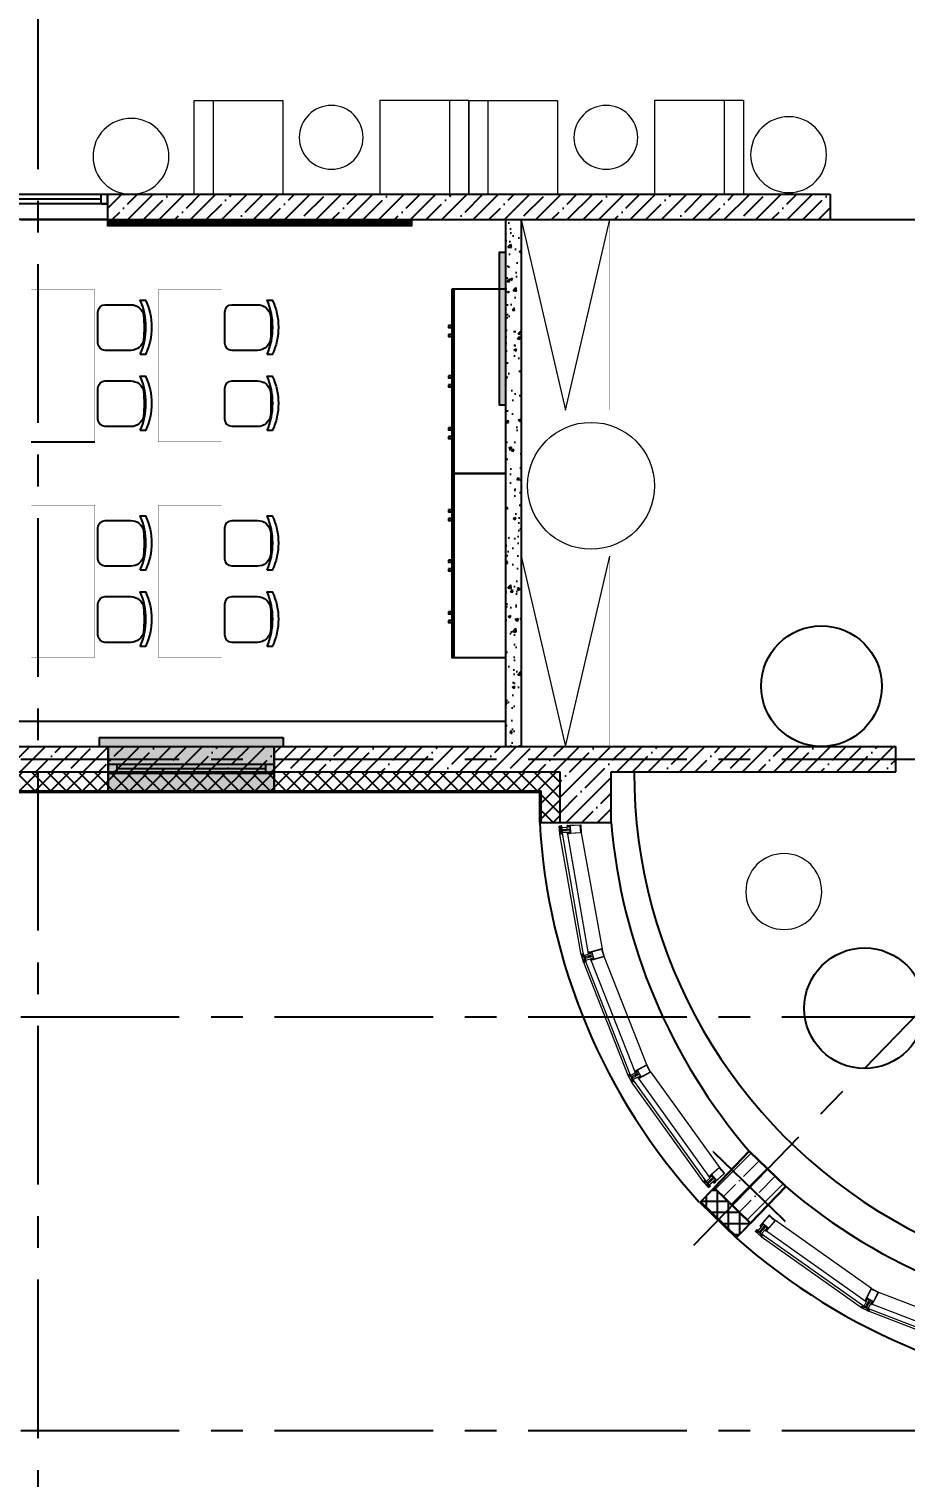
# Model space of a CAD drawing. Header units: millimetres. Extents: x -9318 to 9016603, y 0 to 838141.
# Drawn here: x 89333 to 96239, y 397497 to 408905 of the extents above; entities that cross this region are included whole.
import ezdxf
from ezdxf import colors
from ezdxf.entities.mleader import LeaderData, LeaderLine
from ezdxf.math import Vec2, Vec3

# ---------------------------------------------------------------- set-up
doc = ezdxf.new("R2010")
doc.units = ezdxf.units.MM
doc.linetypes.add('CENTER', pattern=[2, 1.25, -0.25, 0.25, -0.25])
for name, color, linetype, lineweight in [('АР_Перегородки витражные', 152, 'Continuous', 13), ('АР_Сущ Несущая стена', 202, 'Continuous', 30), ('АР_Штриховка монолит', 250, 'Continuous', 9), ('ТХ_мебель передв', 250, 'Continuous', 13)]:
    doc.layers.add(name, color=color, linetype=linetype, lineweight=lineweight)
doc.styles.add('ISOCPEUR', font='isocpeur.ttf', dxfattribs={"width": 0.7})
pattern_1 = [(335.76716334, (-69115.3163, 318510.941), (0.651582564, 1.447617495), []), (65.76716334, (-69115.3163, 318510.941), (-1.447617495, 0.651582564), [])]

# ---------------------------------------------------------------- blocks, each defined once
blk = doc.blocks.new('*U582')
h = blk.add_hatch(color=8)
h.dxf.hatch_style = 1
h.paths.add_polyline_path([(-1380, -210), (70, -210), (70, -140), (0, -140), (0, 220), (-1310, 220), (-1310, -140), (-1380, -140)])
at = {"color": 8, "lineweight": 30}
for p, q in [((-1310, -140), (-1310, 220)), ((0, -140), (0, 220))]:
    blk.add_line(p, q, dxfattribs=at)
at = {"color": 8}
for p, q in [((0, 220), (-1310, 220)), ((-1310, 70), (0, 70)), ((-1310, 0), (0, 0)), ((-1240, 0), (-1240, 70)), ((-1240, 35), (-70, 35)), ((-70, 0), (-70, 70)), ((-1380, -210), (-1380, -140)), ((-1380, -140), (-1310, -140)), ((-1380, -210), (70, -210)), ((0, -140), (70, -140)), ((70, -210), (70, -140))]:
    blk.add_line(p, q, dxfattribs=at)
blk = doc.blocks.new('*U1077')
at = {"color": 8, "linetype": 'ByBlock'}
for p, q in [((0, 0), (0, -74)), ((50, 0), (0, 0)), ((0, -74), (0, 0)), ((1000, 0), (0, 0)), ((50, -74), (0, -74)), ((0, -74), (1000, -74)), ((50, 0), (50, -74)), ((950, 0), (50, 0)), ((50, -37), (950, -37)), ((50, -74), (950, -74)), ((950, 0), (1000, 0)), ((950, 0), (950, -74)), ((950, -74), (1000, -74)), ((1000, 0), (1000, -74)), ((1000, -74), (1000, 0))]:
    blk.add_line(p, q, dxfattribs=at)
blk = doc.blocks.new('_DotSmall')
at = {"color": 8, "linetype": 'ByBlock', "const_width": 0.5}
blk.add_lwpolyline([(-0.0625, 0, 1), (0.0625, 0, 1)], format="xyb", close=True, dxfattribs=at)
blk = doc.blocks.new('стойка витр.')
h = blk.add_hatch()
h.set_pattern_fill('ANSI37', color=8, scale=0.5, angle=-69.2328)
h.set_pattern_definition(pattern_1)
edge = h.paths.add_edge_path()
edge.add_line((-23, 14), (-23, 15))
edge.add_arc((-23, 15), 0.427, 20.7605, 72.3)
edge.add_arc((-23, 16), 0.427, 110.764, 252.288, ccw=False)
edge.add_line((-23, 16), (-22, 16))
edge.add_arc((-22, 16), 0.183, 20.749, 110.7854, ccw=False)
edge.add_line((-22, 16), (-22, 16))
edge.add_arc((-22, 16), 0.183, 200.7666, 335.778)
edge.add_line((-22, 16), (-21, 18))
edge.add_arc((-22, 18), 0.637, 344.3928, 381.7249)
edge.add_line((-21, 18), (-23, 22))
edge.add_arc((-23, 22), 0.637, 19.8094, 57.1415)
edge.add_line((-23, 22), (-24, 23))
edge.add_arc((-24, 23), 0.183, 65.7564, 200.7677)
edge.add_line((-25, 23), (-24, 23))
edge.add_arc((-25, 23), 0.183, -69.251, 20.7854, ccw=False)
edge.add_line((-25, 23), (-26, 22))
edge.add_arc((-26, 23), 0.427, 149.2464, 290.7703, ccw=False)
edge.add_arc((-27, 23), 0.427, 329.2344, 380.7738)
edge.add_line((-26, 23), (-27, 24))
edge.add_arc((-27, 24), 0.183, 20.749, 110.7854)
edge.add_line((-27, 24), (-33, 22))
edge.add_arc((-33, 21), 0.306, 107.612, 200.6883)
edge.add_line((-34, 21), (-33, 21))
edge.add_arc((-33, 21), 0.304, 200.7453, 225.8124)
edge.add_line((-33, 21), (-32, 19))
edge.add_arc((-32, 19), 0.305, -108.8628, 45.7814, ccw=False)
edge.add_arc((-29, 28), 9.95, 231.9543, 250.0412, ccw=False)
edge.add_arc((-35, 20), 0.4, 42.3093, 119.225)
edge.add_arc((-35, 20), 0.602, 134.395, 228.6478)
edge.add_arc((-29, 28), 11, 232.0873, 240.8889)
edge.add_arc((-37, 13), 6.09, 40.7589, 60.6144, ccw=False)
edge.add_arc((-33, 17), 0.305, -34.8959, 41.6027, ccw=False)
edge.add_line((-32, 16), (-33, 16))
edge.add_arc((-33, 16), 0.305, 145.1101, 256.4243)
edge.add_line((-33, 15), (-32, 15))
edge.add_arc((-32, 15), 0.305, -34.8899, 76.4243, ccw=False)
edge.add_line((-32, 15), (-32, 14))
edge.add_arc((-32, 14), 0.305, 145.1101, 256.4243)
edge.add_line((-32, 13), (-31, 13))
edge.add_arc((-31, 13), 0.305, -24.2247, 76.4204, ccw=False)
edge.add_line((-31, 13), (-32, 11))
edge.add_arc((-31, 11), 0.305, 155.7711, 290.7403)
edge.add_line((-31, 11), (-23, 14))
edge.add_arc((-23, 14), 0.183, 290.749, 380.749)
edge = h.paths.add_edge_path(flags=16)
edge.add_line((-23, 21), (-22, 19))
edge.add_arc((-23, 18), 0.541, -69.2328, 20.7672, ccw=False)
edge.add_line((-23, 18), (-23, 18))
edge.add_arc((-24, 18), 0.541, 200.7672, 290.7672, ccw=False)
edge.add_line((-24, 18), (-25, 20))
edge.add_arc((-25, 20), 0.541, 110.7672, 200.7672, ccw=False)
edge.add_line((-25, 21), (-24, 21))
edge.add_arc((-24, 21), 0.541, 20.7672, 110.7672, ccw=False)
edge = h.paths.add_edge_path(flags=16)
edge.add_line((-27, 20), (-26, 17))
edge.add_arc((-26, 17), 0.541, -69.2328, 20.7672, ccw=False)
edge.add_line((-26, 16), (-28, 15))
edge.add_arc((-28, 16), 0.541, 200.7672, 290.7672, ccw=False)
edge.add_line((-29, 15), (-30, 19))
edge.add_arc((-30, 19), 0.541, 110.7672, 200.7672, ccw=False)
edge.add_line((-30, 20), (-28, 21))
edge.add_arc((-27, 20), 0.541, 20.7672, 110.7672, ccw=False)
h = blk.add_hatch()
h.set_pattern_fill('ANSI37', color=8, scale=0.5, angle=-69.2328)
h.set_pattern_definition([(335.76716334, (-69115.9168, 318510.7132), (0.651582564, 1.447617495), []), (65.76716334, (-69115.9168, 318510.7132), (-1.447617495, 0.651582564), [])])
edge = h.paths.add_edge_path()
edge.add_arc((-61, -46), 0.549, 155.7657, 200.7672)
edge.add_line((-62, -46), (-61, -44))
edge.add_arc((-61, -44), 0.183, 20.7672, 155.7657)
edge.add_line((-61, -44), (-61, -45))
edge.add_arc((-61, -45), 0.183, 200.7672, 290.7672)
edge.add_line((-61, -45), (-59, -44))
edge.add_arc((-60, -44), 0.427, -69.2328, 72.2936)
edge.add_arc((-59, -43), 0.427, 200.7672, 252.2936)
edge.add_line((-60, -43), (-63, -35))
edge.add_arc((-63, -34), 0.305, 110.7672, 200.7672)
edge.add_line((-63, -34), (-61, -33))
edge.add_arc((-60, -34), 0.304, 76.4029, 110.7672)
edge.add_line((-60, -33), (-60, -34))
edge.add_arc((-108, -56), 53, 16.7114, 24.8229)
edge.add_line((-57, -41), (-58, -41))
edge.add_arc((-58, -41), 0.305, 145.1109, 256.4234)
edge.add_line((-58, -42), (-57, -42))
edge.add_arc((-57, -42), 0.305, -34.8891, 76.4234)
edge.add_line((-57, -42), (-57, -43))
edge.add_arc((-57, -43), 0.305, 145.1109, 256.4234)
edge.add_line((-57, -44), (-56, -44))
edge.add_arc((-56, -44), 0.305, -34.8891, 76.4234)
edge.add_line((-56, -44), (-56, -45))
edge.add_arc((-56, -45), 0.305, 145.1109, 256.4234)
edge.add_line((-56, -46), (-55, -46))
edge.add_arc((-56, -46), 0.305, -34.8891, 76.4234)
edge.add_line((-55, -46), (-56, -47))
edge.add_arc((-56, -47), 0.305, 145.1109, 256.4234)
edge.add_line((-56, -47), (-55, -48))
edge.add_arc((-55, -48), 0.305, -34.8891, 76.4234)
edge.add_line((-55, -48), (-55, -49))
edge.add_arc((-55, -49), 0.305, 145.1109, 256.4234)
edge.add_line((-55, -49), (-54, -50))
edge.add_arc((-54, -50), 0.305, -34.8891, 76.4234)
edge.add_line((-54, -50), (-54, -51))
edge.add_arc((-54, -51), 0.305, 145.1109, 256.4234)
edge.add_line((-54, -51), (-53, -51))
edge.add_arc((-53, -52), 0.305, -43.6751, 76.4279)
edge.add_line((-53, -52), (-54, -53))
edge.add_arc((-54, -53), 0.305, 136.3286, 262.7471)
edge.add_arc((-55, -61), 7.99, 59.586, 82.7471)
edge.add_arc((-51, -54), 0.305, 253.291, 419.586)
edge.add_arc((-53, -61), 6.03, 73.291, 110.7672)
edge.add_line((-55, -55), (-55, -55))
edge.add_arc((-55, -55), 0.427, 200.7672, 290.7672)
edge.add_line((-55, -55), (-57, -51))
edge.add_arc((-56, -51), 0.427, 149.2366, 200.7672)
edge.add_arc((-57, -51), 0.427, -30.7634, 40.0143)
edge.add_arc((-57, -51), 0.427, 40.0005, 110.7672)
edge.add_line((-57, -50), (-58, -51))
edge.add_arc((-58, -51), 0.183, 110.7672, 200.7672)
edge.add_line((-58, -51), (-58, -51))
edge.add_arc((-59, -51), 0.183, 245.7686, 380.7672)
edge.add_line((-59, -51), (-60, -51))
edge.add_arc((-60, -50), 0.549, 200.7672, 245.7686)
edge.add_line((-60, -50), (-62, -46))
edge = h.paths.add_edge_path(flags=16)
edge.add_arc((-59, -49), 0.541, 200.7672, 290.7672)
edge.add_line((-61, -47), (-60, -49))
edge.add_arc((-60, -47), 0.541, 110.7672, 200.7672)
edge.add_line((-59, -46), (-60, -46))
edge.add_arc((-59, -46), 0.541, 20.7672, 110.7672)
edge.add_line((-58, -48), (-59, -46))
edge.add_arc((-58, -49), 0.541, -69.2328, 20.7672)
edge.add_line((-59, -50), (-58, -49))
h = blk.add_hatch()
h.set_pattern_fill('ANSI37', color=8, scale=0.5, angle=-69.2328)
h.set_pattern_definition(pattern_1)
edge = h.paths.add_edge_path()
edge.add_line((-8, -26), (-7, -27))
edge.add_arc((-8, -27), 0.427, -30.7656, 20.7738, ccw=False)
edge.add_arc((-7, -27), 0.427, 149.2464, 290.7703)
edge.add_line((-7, -28), (-6, -27))
edge.add_arc((-6, -27), 0.183, 290.749, 380.7854)
edge.add_line((-6, -27), (-6, -27))
edge.add_arc((-6, -27), 0.183, 65.7564, 200.7677, ccw=False)
edge.add_line((-5, -27), (-4, -27))
edge.add_arc((-4, -28), 0.637, 19.8094, 57.1415, ccw=False)
edge.add_line((-4, -28), (-2, -31))
edge.add_arc((-3, -32), 0.637, -15.6072, 21.7249, ccw=False)
edge.add_line((-2, -32), (-3, -33))
edge.add_arc((-3, -33), 0.183, 200.7666, 335.778, ccw=False)
edge.add_line((-3, -33), (-3, -33))
edge.add_arc((-3, -33), 0.183, 20.749, 110.7854)
edge.add_line((-3, -33), (-4, -34))
edge.add_arc((-4, -34), 0.427, 110.764, 252.288)
edge.add_arc((-5, -35), 0.427, 20.7605, 72.3, ccw=False)
edge.add_line((-4, -35), (-4, -36))
edge.add_arc((-4, -36), 0.183, -69.251, 20.7854, ccw=False)
edge.add_line((-4, -36), (-11, -38))
edge.add_arc((-11, -38), 0.306, 200.846, 293.9223, ccw=False)
edge.add_line((-11, -38), (-11, -38))
edge.add_arc((-11, -37), 0.304, 175.722, 200.789, ccw=False)
edge.add_line((-11, -37), (-11, -35))
edge.add_arc((-12, -35), 0.305, 355.7529, 510.3972)
edge.add_arc((-3, -40), 9.95, 151.4932, 169.58)
edge.add_arc((-13, -38), 0.4, 282.3093, 359.225, ccw=False)
edge.add_arc((-13, -38), 0.602, 172.8865, 267.1393, ccw=False)
edge.add_arc((-3, -40), 11, 160.6454, 169.447, ccw=False)
edge.add_arc((-19, -34), 6.09, 340.92, 360.7754)
edge.add_arc((-13, -34), 0.305, 359.9316, 436.4302)
edge.add_line((-13, -34), (-14, -34))
edge.add_arc((-14, -33), 0.305, 145.1101, 256.4243, ccw=False)
edge.add_line((-14, -33), (-14, -32))
edge.add_arc((-14, -32), 0.305, 325.1101, 436.4243)
edge.add_line((-14, -32), (-15, -32))
edge.add_arc((-15, -31), 0.305, 145.1101, 256.4243, ccw=False)
edge.add_line((-15, -31), (-14, -30))
edge.add_arc((-15, -30), 0.305, 325.1139, 425.759)
edge.add_line((-15, -30), (-16, -29))
edge.add_arc((-16, -29), 0.305, 110.794, 245.7633, ccw=False)
edge.add_line((-16, -29), (-8, -26))
edge.add_arc((-8, -26), 0.183, 20.7854, 110.7854, ccw=False)
edge = h.paths.add_edge_path(flags=16)
edge.add_line((-3, -31), (-4, -29))
edge.add_arc((-5, -29), 0.541, 20.7672, 110.7672)
edge.add_line((-5, -28), (-6, -29))
edge.add_arc((-6, -29), 0.541, 110.7672, 200.7672)
edge.add_line((-6, -29), (-5, -32))
edge.add_arc((-5, -32), 0.541, 200.7672, 290.7672)
edge.add_line((-5, -32), (-4, -32))
edge.add_arc((-4, -31), 0.541, 290.7672, 380.7672)
edge = h.paths.add_edge_path(flags=16)
edge.add_line((-7, -33), (-8, -29))
edge.add_arc((-9, -30), 0.541, 20.7672, 110.7672)
edge.add_line((-9, -29), (-11, -30))
edge.add_arc((-11, -31), 0.541, 110.7672, 200.7672)
edge.add_line((-11, -31), (-10, -34))
edge.add_arc((-10, -34), 0.541, 200.7672, 290.7672)
edge.add_line((-9, -35), (-7, -34))
edge.add_arc((-7, -33), 0.541, 290.7672, 380.7672)
at = {"color": 8, "lineweight": 0, "ltscale": 100, "transparency": 33554687}
for points in [[(-69, -58), (-90, -2), (-90, -1), (-89, -1), (-89, -1), (-88, -3), (-87, -3), (-87, -3), (-86, -3), (-87, -1), (-87, 0), (-82, 2), (-81, 1), (-80, 1), (-77, 4), (-78, 5), (-90, 0), (-91, -2), (-70, -59), (-68, -60), (-55, -55), (-55, -54), (-59, -54), (-59, -54), (-60, -56), (-65, -58), (-66, -57), (-67, -55), (-67, -55), (-68, -55), (-68, -56), (-67, -58), (-67, -58), (-68, -59)], [(66, 59), (-27, 24), (-26, 22), (-25, 22), (-25, 22), (-25, 23), (-21, 25), (-19, 21), (-19, 21), (-19, 21), (-18, 17), (-22, 16), (-23, 17), (-23, 16), (-23, 16), (-23, 14), (-17, 16), (-16, 17), (-15, 20), (-15, 20), (-17, 24), (-17, 25), (-17, 25), (-14, 27), (-12, 26), (-4, 5), (-5, 4), (-33, -7), (-33, -7), (-32, -8), (-31, -9), (-30, -9), (-30, -9), (-29, -9), (-29, -8), (-28, -9), (-27, -8), (-27, -8), (-26, -8), (-25, -7), (-25, -7), (-25, -7), (-24, -7), (-24, -6), (-23, -7), (-22, -6), (-22, -6), (-21, -6), (-20, -6), (-20, -5), (-20, -5), (-19, -5), (-18, -4), (-18, -5), (-17, -4), (-15, -5), (-15, -6), (-16, -8), (-16, -9), (-16, -8), (-17, -9), (-18, -9), (-18, -9), (-19, -9), (-19, -10), (-20, -10), (-21, -10), (-21, -11), (-21, -10), (-23, -11), (-23, -11), (-23, -11), (-24, -11), (-24, -12), (-25, -12), (-26, -12), (-26, -13), (-26, -12), (-28, -13), (-28, -13), (-28, -13), (-29, -13), (-29, -14), (-30, -15), (-29, -16), (-29, -16), (-1, -6), (0, -6), (8, -28), (8, -29), (4, -31), (3, -30), (3, -29), (2, -25), (2, -25), (-1, -23), (-2, -23), (-8, -25), (-7, -27), (-6, -28), (-6, -27), (-6, -26), (-2, -25), (0, -28), (0, -28), (0, -29), (1, -32), (-4, -34), (-4, -33), (-4, -33), (-5, -34), (-4, -36), (89, -1), (89, 1), (67, 59)], [(64, 56), (85, 0), (11, -28), (-11, 28)]]:
    blk.add_lwpolyline(points, close=True, dxfattribs=at)
for points in [[(-74, -6), (-74, -6), (-75, -6), (-74, -7), (-77, -8, -0.414362), (-77, -8), (-79, -2, -0.414326), (-79, 0), (-77, 0), (-77, -1), (-76, 0), (-76, 0), (-77, 3, 0.551224), (-78, 4), (-80, 1, -0.267349), (-81, 1), (-82, 1, 0.249629), (-83, 1), (-86, -2, 0.827043), (-86, -3), (-82, -2, -0.414326), (-81, -2), (-78, -9, 0.414326), (-77, -10), (-76, -9, -0.082799), (-72, -16), (-68, -26), (-68, -26), (-68, -26), (-65, -35, -0.082799), (-63, -43), (-64, -44, 0.414326), (-65, -45), (-62, -52, -0.414326), (-62, -53), (-66, -55, 0.827043), (-66, -56), (-61, -56, 0.249629), (-61, -55), (-60, -54, -0.267349), (-59, -54), (-56, -54, 0.551224), (-56, -54), (-57, -51), (-57, -50), (-58, -50), (-58, -51), (-59, -52, -0.414326), (-60, -51), (-63, -45, -0.414362), (-63, -45), (-60, -44), (-60, -45), (-60, -45), (-59, -44)], [(-74, 3, 0.57795), (-74, 4), (-75, 4, -0.615334), (-75, 4, 0.101403), (-74, 7, 0.887085), (-74, 7, -0.164997), (-77, 5), (-77, 5, 0.414304), (-78, 4), (-76, 1, 0.228696), (-76, 1, -0.319049), (-76, 0, -0.319002), (-76, 0), (-77, -1, -0.4144), (-77, -1), (-78, 0, 0.668339), (-78, 0), (-79, -2, 0.198883), (-79, -2), (-77, -6, 0.198883), (-77, -7), (-75, -7, 0.668339), (-75, -7), (-75, -7, -0.4144), (-75, -7), (-74, -6, -0.710202), (-73, -7, 0.228696), (-73, -7), (-70, -16, 0.414362), (-70, -16), (-67, -15, 0.151171), (-67, -15), (-67, -15, 0.035408), (-70, -8), (-71, -7, -0.527868), (-71, -7), (-70, -6, 0.527868), (-71, -6), (-72, -5, -0.527868), (-72, -5), (-71, -4, 0.527868), (-71, -4), (-72, -4, -0.527868), (-72, -3), (-72, -2, 0.527868), (-72, -2), (-73, -2, -0.527868), (-73, -1), (-73, 0, 0.527868), (-73, 0), (-74, 0, -0.527868), (-74, 1), (-73, 1, 0.527868), (-74, 2), (-74, 2, -0.527868), (-75, 3)], [(-23, 14), (-23, 15, 0.228752), (-23, 15, -0.710164), (-23, 16), (-22, 16, -0.4144), (-22, 16), (-22, 16, 0.66825), (-22, 16), (-21, 18, 0.164348), (-21, 18), (-23, 22, 0.164348), (-23, 22), (-24, 23, 0.66825), (-25, 23), (-24, 23, -0.4144), (-25, 23), (-26, 22, -0.710164), (-26, 23, 0.228752), (-26, 23), (-27, 24, 0.4144), (-27, 24), (-33, 22, 0.430028), (-34, 21), (-33, 21, 0.109814), (-33, 21), (-32, 19, -0.800036), (-32, 18, -0.079083), (-35, 20, 0.348803), (-35, 20, 0.436125), (-35, 19, 0.038423), (-34, 18, -0.086853), (-32, 17, -0.346763), (-32, 16), (-33, 16, 0.527877), (-33, 15), (-32, 15, -0.527877), (-32, 15), (-32, 14, 0.527877), (-32, 13), (-31, 13, -0.469739), (-31, 13), (-32, 11, 0.667984), (-31, 11), (-23, 14, 0.414214)], [(-32, -8), (-33, -7, 0.523933), (-33, -7), (-64, -19, 0.414326), (-65, -20), (-64, -21, 0.410627), (-63, -21), (-63, -21, 0.492552), (-63, -21), (-63, -20, -0.441111), (-63, -20), (-61, -19, -0.208057), (-60, -19, -0.000016), (-57, -21, -0.439819), (-56, -22, -0.000016), (-58, -25, -0.208057), (-58, -26), (-60, -27, -0.441111), (-60, -26), (-61, -26, 0.492552), (-61, -26), (-61, -26, 0.410627), (-62, -27), (-61, -28, 0.414326), (-61, -28), (-30, -17, 0.523933), (-29, -16), (-30, -15)], [(-53, -51, -0.57795), (-53, -52), (-54, -53, 0.615334), (-54, -53, -0.101403), (-51, -54, -0.887085), (-51, -55, 0.164997), (-55, -55), (-55, -55, -0.414304), (-55, -55), (-57, -51, -0.228696), (-57, -51, 0.319049), (-57, -50, 0.319002), (-57, -50), (-58, -51, 0.4144), (-58, -51), (-58, -51, -0.668339), (-59, -51), (-60, -51, -0.198883), (-60, -50), (-62, -46, -0.198883), (-62, -46), (-61, -44, -0.668339), (-61, -44), (-61, -45, 0.4144), (-61, -45), (-59, -44, 0.710202), (-59, -43, -0.228696), (-60, -43), (-63, -35, -0.414362), (-63, -34), (-61, -33, -0.151171), (-60, -33), (-60, -34, -0.035408), (-57, -41), (-58, -41, 0.527868), (-58, -42), (-57, -42, -0.527868), (-57, -42), (-57, -43, 0.527868), (-57, -44), (-56, -44, -0.527868), (-56, -44), (-56, -45, 0.527868), (-56, -46), (-55, -46, -0.527868), (-55, -46), (-56, -47, 0.527868), (-56, -47), (-55, -48, -0.527868), (-55, -48), (-55, -49, 0.527868), (-55, -49), (-54, -50, -0.527868), (-54, -50), (-54, -51, 0.527868), (-54, -51)], [(-8, -26), (-7, -27, -0.228752), (-7, -27, 0.710164), (-7, -28), (-6, -27, 0.4144), (-6, -27), (-6, -27, -0.66825), (-5, -27), (-4, -27, -0.164348), (-4, -28), (-2, -31, -0.164348), (-2, -32), (-3, -33, -0.66825), (-3, -33), (-3, -33, 0.4144), (-3, -33), (-4, -34, 0.710164), (-4, -34, -0.228752), (-4, -35), (-4, -36, -0.4144), (-4, -36), (-11, -38, -0.430028), (-11, -38), (-11, -38, -0.109814), (-11, -37), (-11, -35, 0.800036), (-12, -35, 0.079083), (-13, -38, -0.348803), (-13, -38, -0.436125), (-14, -38, -0.038423), (-13, -36, 0.086853), (-13, -34, 0.346763), (-13, -34), (-14, -34, -0.527877), (-14, -33), (-14, -32, 0.527877), (-14, -32), (-15, -32, -0.527877), (-15, -31), (-14, -30, 0.469739), (-15, -30), (-16, -29, -0.667984), (-16, -29), (-8, -26, -0.414214)]]:
    blk.add_lwpolyline(points, format="xyb", close=True, dxfattribs=at)
for points in [[(-72, 0), (-73, 0)], [(-70, -6), (-69, -6), (-31, 9), (-31, 9), (-31, 11)], [(-27, 24), (-27, 24)], [(-23, 14), (-23, 14)], [(-56, -42), (-56, -41), (-17, -27), (-17, -27), (-16, -29)]]:
    blk.add_lwpolyline(points, dxfattribs=at)
at = {"color": 8}
blk.add_lwpolyline([(-73, 0), (-55, -48), (-54, -48), (-72, 0)], close=True, dxfattribs=at)
for points in [[(-27, 20), (-26, 17, -0.414214), (-26, 16), (-28, 15, -0.414214), (-29, 15), (-30, 19, -0.414214), (-30, 20), (-28, 21, -0.414214)], [(-23, 21), (-22, 19, -0.414214), (-23, 18), (-23, 18, -0.414214), (-24, 18), (-25, 20, -0.414214), (-25, 21), (-24, 21, -0.414214)], [(-75, -2), (-74, -4, -0.414214), (-75, -5), (-76, -5, -0.414214), (-77, -5), (-78, -3, -0.414214), (-77, -2), (-76, -2, -0.414214)], [(-58, -48), (-59, -46, 0.414214), (-59, -46), (-60, -46, 0.414214), (-61, -47), (-60, -49, 0.414214), (-59, -50), (-58, -49, 0.414214)], [(-7, -33), (-8, -29, 0.414214), (-9, -29), (-11, -30, 0.414214), (-11, -31), (-10, -34, 0.414214), (-9, -35), (-7, -34, 0.414214)], [(-3, -31), (-4, -29, 0.414214), (-5, -28), (-6, -29, 0.414214), (-6, -29), (-5, -32, 0.414214), (-5, -32), (-4, -32, 0.414214)]]:
    blk.add_lwpolyline(points, format="xyb", close=True, dxfattribs=at)
at = {"color": 8, "lineweight": 0, "ltscale": 100, "transparency": 33554687}
blk.add_arc((-33, 21), 0.305, 110.7562, 200.7779, dxfattribs=at)
blk = doc.blocks.new('A$Ccadbda81')
at = {"layer": 'АР_Перегородки витражные', "color": 8}
for p, q in [((89, -1005), (-114, -61)), ((-95, -53), (104, -1006)), ((145, -997), (-54, -43)), ((55, -46), (251, -953)), ((636, -1855), (270, -1012)), ((108, -1064), (489, -1941)), ((508, -1935), (124, -1053)), ((163, -1037), (546, -1918)), ((666, -1908), (1236, -2643)), ((1113, -2760), (520, -1993)), ((533, -1980), (1130, -2751)), ((1163, -2725), (567, -1955))]:
    blk.add_line(p, q, dxfattribs=at)
at = {"layer": 'АР_Перегородки витражные', "color": 8, "xscale": -1}
for p, rotation in [((-31, -22), 206.0439613467204), ((1196, -2723), 244.0437384224219)]:
    blk.add_blockref('стойка витр.', p, dxfattribs=dict(at, rotation=rotation))
at = {"layer": 'АР_Перегородки витражные', "color": 8}
for p, rotation in [((181, -1008), 357.0718620546067), ((579, -1924), 9.301548555461455)]:
    blk.add_blockref('стойка витр.', p, dxfattribs=dict(at, rotation=rotation))
blk = doc.blocks.new('A$C81a96c4f')
at = {"layer": 'АР_Штриховка монолит', "ltscale": 100}
h = blk.add_hatch(dxfattribs=at)
h.set_pattern_fill('ANSI35', color=8, scale=700)
h.set_pattern_definition([(45, (-977645.9, 95082.39), (-123.743687, 123.743687), []), (45, (-977522.15, 95082.39), (-123.743687, 123.743687), [218.75, -43.75, 0, -43.75])])
h.paths.add_polyline_path([(-3166, -2990), (-3443, -3278), (-3156, -3556), (-2878, -3268)])
h = blk.add_hatch(dxfattribs=at)
h.set_pattern_fill('ANSI35', color=8, scale=700)
h.set_pattern_definition([(45, (-971324.91, 95091.84), (-123.743687, 123.743687), []), (45, (-971201.17, 95091.84), (-123.743687, 123.743687), [218.75, -43.75, 0, -43.75])])
h.paths.add_polyline_path([(3166, -2990), (2878, -3268), (3156, -3556), (3443, -3278)])
h = blk.add_hatch(dxfattribs=at)
h.set_pattern_fill('ANSI35', color=8, scale=700)
h.set_pattern_definition([(45, (177458.83, -66645.68), (-123.74369, 123.74369), []), (45, (177582.58, -66645.68), (-123.74369, 123.74369), [218.75, -43.75, 0, -43.75])])
h.paths.add_polyline_path([(200, -4350), (-200, -4350), (-200, -4750), (200, -4750)])
at = {"layer": 'АР_Сущ Несущая стена', "color": 8, "ltscale": 100}
for points in [[(-2878, -3268), (-3166, -2990), (-3443, -3278), (-3156, -3556)], [(2878, -3268), (3166, -2990), (3443, -3278), (3156, -3556)], [(-200, -4350), (200, -4350), (200, -4750), (-200, -4750)]]:
    blk.add_lwpolyline(points, close=True, dxfattribs=at)
blk = doc.blocks.new('У018')
at = {"layer": 'ТХ_мебель передв', "color": 8, "ltscale": 100, "const_width": 2}
blk.add_lwpolyline([(94750, 82280), (95250, 82280), (95250, 81080), (94750, 81080)], close=True, dxfattribs=at)
blk = doc.blocks.new('Стул парты')
at = {"color": 8}
for points in [[(-95, -360, -0.36493), (-180, -259), (-180, -58, -0.414078), (-122, 0), (122, 0, -0.414078), (180, -58), (180, -259, -0.36493), (95, -360, -0.041656)], [(-212, -334, 0.203875), (217, -334), (217, -374, -0.227009), (-212, -374)]]:
    blk.add_lwpolyline(points, format="xyb", close=True, dxfattribs=at)
blk = doc.blocks.new('тумба под доской')
at = {"color": 8}
for points in [[(-1451, -426), (0, -426), (0, 0), (-1451, 0)], [(-1165, -453), (-1149, -453), (-1149, -426), (-1165, -426)], [(-1096, -453), (-1080, -453), (-1080, -426), (-1096, -426)], [(-768, -453), (-752, -453), (-752, -426), (-768, -426)], [(-699, -453), (-683, -453), (-683, -426), (-699, -426)], [(-360, -453), (-344, -453), (-344, -426), (-360, -426)], [(-291, -453), (-275, -453), (-275, -426), (-291, -426)]]:
    blk.add_lwpolyline(points, close=True, dxfattribs=at)
blk.add_lwpolyline([(-1451, -410), (0, -410)], dxfattribs=at)
blk = doc.blocks.new('A$C3da1b1ea')
at = {"color": 8, "lineweight": 0}
blk.add_lwpolyline([(0, 0), (50, 0), (50, -1200), (0, -1200), (0, 0)], dxfattribs=at)
blk = doc.blocks.new('У012')
at = {"layer": 'ТХ_мебель передв', "color": 8}
blk.add_open_spline([(-181454, 44964, -1), (-181454, 44799, -1), (-181586, 44667, -1), (-181750, 44667, -1), (-181920, 44667, -1), (-182052, 44799, -1), (-182052, 44964, -1), (-182052, 45133, -1), (-181920, 45265, -1), (-181750, 45265, -1), (-181586, 45265, -1), (-181454, 45133, -1), (-181454, 44964, -1)], degree=3, knots=[0, 0, 0, 0, 1, 1, 1, 2, 2, 2, 3, 3, 3, 4, 4, 4, 4], dxfattribs=at)
blk = doc.blocks.new('У016')
at = {"layer": 'ТХ_мебель передв', "color": 8, "lineweight": 0, "ltscale": 100, "transparency": 33554687}
for p, q in [((-49562.5, 37416.5), (-49212.5, 35916.5)), ((-49212.5, 35916.5), (-48862.5, 37416.5))]:
    blk.add_line(p, q, dxfattribs=at)
at = {"layer": 'ТХ_мебель передв', "color": 8, "lineweight": 0, "ltscale": 100, "transparency": 33554687, "const_width": 1}
blk.add_lwpolyline([(-49562.5, 37416.5), (-49562.5, 35916.5), (-48862.5, 35916.5), (-48862.5, 37416.5)], close=True, dxfattribs=at)
blk = doc.blocks.new('У014')
at = {"layer": 'ТХ_мебель передв', "color": 8}
blk.add_circle((-169652, 43208, -1), 500, dxfattribs=at)
blk = doc.blocks.new('У017')
at = {"layer": 'ТХ_мебель передв', "color": 8}
blk.add_lwpolyline([(252942, -218302), (253682, -218302), (253682, -219002), (252942, -219002)], close=True, dxfattribs=at)
blk.add_lwpolyline([(252942, -219002), (252942, -218852), (253682, -218852), (253682, -219002)], dxfattribs=at)
blk = doc.blocks.new('Стол низкий')
at = {"layer": 'ТХ_мебель передв', "color": 8}
blk.add_open_spline([(184400, -228430, 0), (184400, -228568, 0), (184288, -228679, 0), (184151, -228679, 0), (184013, -228679, 0), (183897, -228568, 0), (183897, -228430, 0), (183897, -228287, 0), (184013, -228176, 0), (184151, -228176, 0), (184288, -228176, 0), (184400, -228287, 0), (184400, -228430, 0)], degree=3, knots=[0, 0, 0, 0, 1, 1, 1, 2, 2, 2, 3, 3, 3, 4, 4, 4, 4], dxfattribs=at)

msp = doc.modelspace()

# ---------------------------------------------------------------- hatches: boundary and pattern name
at = {"ltscale": 100}
h = msp.add_hatch(dxfattribs=at)
h.set_pattern_fill('ANSI37', color=256, scale=700)
h.set_pattern_definition([(45, (-881264.54, 440766.49), (-61.871843, 61.871843), []), (135, (-881264.54, 440766.49), (-61.871843, -61.871843), [])])
h.paths.add_polyline_path([(63732.07, 401222.96), (70082.1, 401222.96), (70082.1, 418452.96), (63081.91, 418452.96), (63081.91, 420172.96), (62931.91, 420172.96), (62931.91, 418302.96), (69932.1, 418302.96), (69932.1, 401372.96), (63582.07, 401372.96), (63582.1, 391362.96), (76982.1, 391362.96), (76982.1, 397712.96), (85102.1, 397712.96), (85102.1, 402902.96), (93369.48, 402902.96), (93369.48, 402652.96), (93519.48, 402652.96), (93519.48, 403052.96), (84952.1, 403052.96), (84952.1, 397862.96), (76832.1, 397862.96), (76832.1, 391512.96), (63732.1, 391512.96)])
h = msp.add_hatch(dxfattribs=at)
h.set_pattern_fill('ANSI35', color=256, scale=700)
h.set_pattern_definition([(45, (-887650.71, 505962.85), (-123.743687, 123.743687), []), (45, (-887526.97, 505962.85), (-123.743687, 123.743687), [218.75, -43.75, 0, -43.75])])
h.paths.add_polyline_path([(95649.1, 407602.96), (89952.1, 407602.96), (89952.1, 407402.96), (95649.1, 407402.96)])
h = msp.add_hatch(dxfattribs=at)
h.set_pattern_fill('AR-CONC', color=256, scale=30)
h.set_pattern_definition([(50, (5759.64, 336407.27), (215.17805, -18.82564), [22.5, -247.5]), (355, (5759.64, 336407.27), (-41.6254, 225.65764), [18, -198]), (100.45144, (5777.57, 336405.7), (173.55265, 206.832), [19.12206, -210.34263]), (46.1842, (5759.64, 336467.27), (320.1724, -49.6558), [33.75, -371.25]), (96.63564, (5786.32, 336463.14), (280.3986, 292.2356), [28.6831, -315.5141]), (351.18416, (5759.64, 336467.27), (280.3986, 292.2356), [27, -297]), (21, (5789.64, 336452.27), (179.07212, -120.78567), [22.5, -247.5]), (326, (5789.64, 336452.27), (72.9946, 217.545), [18, -198]), (71.45144, (5804.56, 336442.2), (252.0667, 96.75935), [19.12206, -210.34263]), (37.5, (5759.64, 336407.274), (3.647957, 99.868156), [0, -195.6, 0, -201, 0, -198.75]), (7.5, (5759.64, 336407.27), (78.92086, 118.32351), [0, -114.6, 0, -191.1, 0, -75.75]), (327.5, (5692.74, 336407.274), (160.14673, -6.76646), [0, -75, 0, -234, 0, -310.5]), (317.5, (5662.74, 336407.27), (174.95585, 30.0315), [0, -97.5, 0, -155.4, 0, -220.5])])
h.paths.add_polyline_path([(93092.15, 407402.96), (93092.09, 403252.96), (93212.09, 403252.96), (93212.15, 407402.96)])
h = msp.add_hatch(color=256)
h.dxf.hatch_style = 1
h.paths.add_polyline_path([(93092.1, 405944.11), (93039.16, 405944.11), (93039.16, 407144.11), (93092.1, 407144.11)])
h = msp.add_hatch(dxfattribs=at)
h.set_pattern_fill('ANSI35', color=256, scale=700)
h.set_pattern_definition([(45, (-887755.71, 501612.85), (-123.743687, 123.743687), []), (45, (-887631.97, 501612.85), (-123.743687, 123.743687), [218.75, -43.75, 0, -43.75])])
h.paths.add_polyline_path([(96165.11, 403252.96), (84952.1, 403252.97), (84952.1, 403052.94), (93519.48, 403052.95), (93519.48, 402652.96), (93921.66, 402652.96), (93921.66, 403052.95), (96165.11, 403052.96)])
h = msp.add_hatch(dxfattribs=at)
h.set_pattern_fill('ANSI37', color=256, scale=700, angle=45)
h.set_pattern_definition([(90, (140697.774, 336407.274), (-87.5, 0), []), (180, (140697.774, 336407.274), (-7e-15, -87.5), [])])
h.paths.add_polyline_path([(95019.82, 399495.61), (94915.6, 399387.69), (94627.87, 399665.55), (94732.05, 399773.43)])

# ---------------------------------------------------------------- linework, layer by layer
at = {"linetype": 'CENTER', "ltscale": 1000}
for p, q in [((89407.1, 389801.69), (89407.1, 424109.16)), ((51268.34, 407402.96), (134865.51, 407402.96)), ((51268.34, 403152.96), (134865.51, 403152.96)), ((98177.1, 403052.96), (94571.82, 399319.58)), ((51268.34, 401122.96), (134865.51, 401122.96)), ((51268.34, 397862.96), (134865.51, 397862.96))]:
    msp.add_line(p, q, dxfattribs=at)
at = {"ltscale": 100}
for p, q in [((89952.1, 407602.97), (95649.1, 407602.96)), ((89952.1, 407602.96), (89952.1, 407402.96)), ((95649.1, 407602.96), (95649.1, 407402.96)), ((89952.1, 407402.96), (95649.1, 407402.96)), ((84952.1, 403452.97), (93092.1, 403452.96)), ((84952.1, 403252.96), (96165.11, 403252.96)), ((96165.11, 403052.96), (96165.11, 403252.96)), ((84952.1, 403052.96), (93519.48, 403052.96)), ((93921.66, 403052.96), (96165.11, 403052.96)), ((85102.1, 402902.96), (93369.48, 402902.96)), ((85112.1, 402892.96), (93359.48, 402892.96)), ((93359.48, 402652.96), (93519.48, 402652.96)), ((94620.92, 399658.36), (94732.07, 399773.46)), ((95019.8, 399495.59), (94908.66, 399380.5))]:
    msp.add_line(p, q, dxfattribs=at)
msp.add_line((89351.94, 405652.92), (89851.94, 405652.92))
at = {"linetype": 'CENTER', "ltscale": 0.5}
for p, q in [((94724.35, 400061.99), (95277.94, 399527.4)), ((94739.59, 400047.26), (95293.18, 399512.66))]:
    msp.add_line(p, q, dxfattribs=at)
at = {"ltscale": 100}
for points in [[(89952.1, 407402.96), (86952.1, 407402.96), (86952.1, 407528.96)], [(93092.1, 403252.96), (93092.1, 407402.96)], [(93212.1, 407402.96), (93212.1, 403252.96)], [(93519.48, 402652.96), (93519.48, 403052.96)], [(93921.66, 402652.96), (93921.66, 403052.96)], [(93359.48, 402652.96), (93359.48, 402892.96)], [(93369.48, 402652.96), (93369.48, 402902.96)], [(93519.48, 402652.96), (93921.66, 402652.96)], [(94733.57, 399775.04), (94677.95, 399717.44)], [(94620.92, 399658.36), (94908.66, 399380.5)], [(94627.87, 399665.55), (94915.6, 399387.69)], [(95021.3, 399497.17), (94965.61, 399439.48)]]:
    msp.add_lwpolyline(points, dxfattribs=at)
msp.add_lwpolyline([(92352.1, 407377.91, 50, 50, 0), (89952.1, 407377.91, 0, 0, 0)], format="xyseb")
msp.add_lwpolyline([(93092.1, 407144.11), (93039.16, 407144.11), (93039.16, 405944.11), (93092.1, 405944.11)], close=True)
msp.add_lwpolyline([(95299.22, 399784.9), (95011.48, 400062.76), (94733.62, 399775.02), (95021.36, 399497.16)], close=True, dxfattribs=at)
at = {"ltscale": 0.1}
for centre in [(95580.2, 403727.96), (95919.58, 401190.23)]:
    msp.add_circle(centre, 475, dxfattribs=at)
at = {"ltscale": 100}
for centre, radius, start, end in [((98176.71, 403052.51), 4073.78, 179.993748, 0.006228), ((98176.73, 403052.51), 4073.78, 179.993748, 0.006228), ((98183.43, 402921.81), 4831.45, 183.189906, 222.410541), ((98478.38, 403045.79), 4573.63, 184.927309, 220.709278), ((98251.64, 403237.51), 4542.85, 229.464718, 266.535), ((98177.06, 403052.9), 4916.2, 228.331289, 267.668711)]:
    msp.add_arc(centre, radius, start, end, dxfattribs=at)

# ---------------------------------------------------------------- block references
for name, p, rotation in [('У017', (309637.41, 661284.67), 270), ('У017', (-126201.22, 154661.24), 90), ('У017', (311802.41, 661284.67), 270), ('У017', (-124036.22, 154661.24), 90), ('У018', (184602.01, 487933.11), 180), ('У018', (185602.01, 487933.11), 180), ('тумба под доской', (93092.11, 405403.53), 270), ('Стул парты', (89876.95, 406552.92), 89.99999999999999), ('Стул парты', (90876.95, 406552.92), 89.99999999999999), ('Стул парты', (89876.94, 405952.92), 89.99999999999999), ('Стул парты', (90876.94, 405952.92), 89.99999999999999), ('тумба под доской', (93092.11, 403952.92), 270), ('У018', (184602.01, 486233.11), 180), ('У018', (185602.01, 486233.11), 180), ('Стул парты', (89876.95, 404852.92), 89.99999999999999), ('Стул парты', (90876.95, 404852.92), 89.99999999999999), ('Стул парты', (89876.94, 404252.92), 89.99999999999999), ('Стул парты', (90876.94, 404252.92), 89.99999999999999)]:
    msp.add_blockref(name, p, dxfattribs=dict(rotation=rotation))
for name, p in [('Стол низкий', (-92433.12, 636479.09, 0)), ('Стол низкий', (-90268.11, 636479.09, 0)), ('У012', (277073.91, 362948.94, 0.56)), ('У012', (271890.18, 362935.77, 0.56)), ('У016', (142774.6, 369986.46)), ('У014', (263415.48, 362098.1, 0.56)), ('У016', (142774.6, 367336.41)), ('У012', (277035.99, 357143.53, 0.56))]:
    msp.add_blockref(name, p)
at = {"ltscale": 100, "xscale": -1}
for name, p, rotation in [('*U1077', (88952.1, 407528.96), 180.0001519656341), ('A$Ccadbda81', (97909.68, 398396.37), 272.4330061418909)]:
    msp.add_blockref(name, p, dxfattribs=dict(at, rotation=rotation))
at = {"lineweight": 0, "rotation": 90}
for p in [(89952.1, 407352.91), (91152.1, 407352.91)]:
    msp.add_blockref('A$C3da1b1ea', p, dxfattribs=at)
at = {"xscale": -1, "rotation": 180}
msp.add_blockref('*U582', (91267.1, 403112.96), dxfattribs=at)
at = {"ltscale": 100, "rotation": 357.9999999999999}
msp.add_blockref('A$Ccadbda81', (93633.12, 402619.64), dxfattribs=at)
at = {"ltscale": 100}
msp.add_blockref('A$C81a96c4f', (98177.1, 403052.96), dxfattribs=at)

# ---------------------------------------------------------------- leaders
ml = msp.add_multileader_mtext('Standard')
ml.set_content('+13,200', color=8, style='ISOCPEUR')
ml.set_leader_properties(color=8, linetype='Continuous', lineweight=-1)
ml.set_arrow_properties(name='DOTSMALL')
ml.build(insert=Vec2(0, 0))
ml.multileader.update_dxf_attribs({"has_text_frame": 1, "text_left_attachment_type": 4, "text_right_attachment_type": 4, "dogleg_length": 100, "arrow_head_size": 180})
ctx = ml.context
ctx.base_point, ctx.char_height, ctx.arrow_head_size, ctx.landing_gap_size, ctx.plane_origin = Vec3(93068.63, 826103.47), 250, 180, 50, Vec3(90907.41, 825512.23)
ctx.left_attachment, ctx.right_attachment = 4, 4
notes = []
notes.append((ctx, [(0, (0, 0, 0), (0, 0), (1, 0), 1, [])]))
ctx.mtext.insert, ctx.mtext.width, ctx.mtext.line_spacing_style, ctx.mtext.flow_direction = Vec3(93118.63, 826436.81), 852.697, 2, 5
ml = msp.add_multileader_mtext('Standard')
ml.set_content('+13,700', color=8, style='ISOCPEUR')
ml.set_leader_properties(color=8, linetype='Continuous', lineweight=-1)
ml.set_arrow_properties(name='DOTSMALL')
ml.build(insert=Vec2(0, 0))
ml.multileader.update_dxf_attribs({"has_text_frame": 1, "text_left_attachment_type": 4, "text_right_attachment_type": 4, "dogleg_length": 100, "arrow_head_size": 180})
ctx = ml.context
ctx.base_point, ctx.char_height, ctx.arrow_head_size, ctx.landing_gap_size, ctx.plane_origin = Vec3(118053.07, 658154.33), 250, 180, 50, Vec3(117803.7, 657493.51)
ctx.left_attachment, ctx.right_attachment = 4, 4
notes.append((ctx, [(0, (0, 0, 0), (0, 0), (1, 0), 1, [])]))
ctx.mtext.insert, ctx.mtext.width, ctx.mtext.line_spacing_style, ctx.mtext.flow_direction = Vec3(118103.07, 658487.66), 852.697, 2, 5
ml = msp.add_multileader_mtext('Standard')
ml.set_content('+15,850', color=8, style='ISOCPEUR')
ml.set_leader_properties(color=8, linetype='Continuous', lineweight=-1)
ml.set_arrow_properties(name='DOTSMALL')
ml.build(insert=Vec2(0, 0))
ml.multileader.update_dxf_attribs({"has_text_frame": 1, "text_left_attachment_type": 4, "text_right_attachment_type": 4, "dogleg_length": 100, "arrow_head_size": 180})
ctx = ml.context
ctx.base_point, ctx.char_height, ctx.arrow_head_size, ctx.landing_gap_size, ctx.plane_origin = Vec3(116043.29, 652621.27), 250, 180, 50, Vec3(116522.41, 649668.82)
ctx.left_attachment, ctx.right_attachment = 4, 4
notes.append((ctx, [(0, (0, 0, 0), (0, 0), (1, 0), 1, [])]))
ctx.mtext.insert, ctx.mtext.width, ctx.mtext.line_spacing_style, ctx.mtext.flow_direction = Vec3(116093.29, 652954.61), 852.697, 2, 5
ml = msp.add_multileader_mtext('Standard')
ml.set_content('+9,800', color=8, style='ISOCPEUR')
ml.set_leader_properties(color=8, linetype='Continuous', lineweight=-1)
ml.set_arrow_properties(name='DOTSMALL')
ml.build(insert=Vec2(0, 0))
ml.multileader.update_dxf_attribs({"has_text_frame": 1, "text_left_attachment_type": 4, "text_right_attachment_type": 4, "dogleg_length": 100, "arrow_head_size": 180})
ctx = ml.context
ctx.base_point, ctx.char_height, ctx.arrow_head_size, ctx.landing_gap_size, ctx.plane_origin = Vec3(118053.07, 538154.33), 250, 180, 50, Vec3(117803.7, 537493.51)
ctx.left_attachment, ctx.right_attachment = 4, 4
notes.append((ctx, [(0, (0, 0, 0), (0, 0), (1, 0), 1, [])]))
ctx.mtext.insert, ctx.mtext.width, ctx.mtext.line_spacing_style, ctx.mtext.flow_direction = Vec3(118103.07, 538487.66), 852.697, 2, 5
ml = msp.add_multileader_mtext('Standard')
ml.set_content('+11,750', color=8, style='ISOCPEUR')
ml.set_leader_properties(color=8, linetype='Continuous', lineweight=-1)
ml.set_arrow_properties(name='DOTSMALL')
ml.build(insert=Vec2(0, 0))
ml.multileader.update_dxf_attribs({"has_text_frame": 1, "text_left_attachment_type": 4, "text_right_attachment_type": 4, "dogleg_length": 100, "arrow_head_size": 180})
ctx = ml.context
ctx.base_point, ctx.char_height, ctx.arrow_head_size, ctx.landing_gap_size, ctx.plane_origin = Vec3(116043.29, 532621.27), 250, 180, 50, Vec3(116522.41, 529668.82)
ctx.left_attachment, ctx.right_attachment = 4, 4
notes.append((ctx, [(0, (0, 0, 0), (0, 0), (1, 0), 1, [])]))
ctx.mtext.insert, ctx.mtext.width, ctx.mtext.line_spacing_style, ctx.mtext.flow_direction = Vec3(116093.29, 532954.61), 852.697, 2, 5
for ctx, leaders in notes:
    for number, flags, end, landing, length, lines in leaders:
        leader = LeaderData()
        leader.index, (leader.has_last_leader_line, leader.has_dogleg_vector, leader.attachment_direction) = number, flags
        leader.last_leader_point, leader.dogleg_vector, leader.dogleg_length = Vec3(end), Vec3(landing), length
        for number, points, colour, breaks in lines:
            line = LeaderLine()
            line.index, line.vertices, line.color, line.breaks = number, Vec3.list(points), colors.encode_raw_color(colour), breaks
            leader.lines.append(line)
        ctx.leaders.append(leader)

doc.saveas('drawing.dxf')
